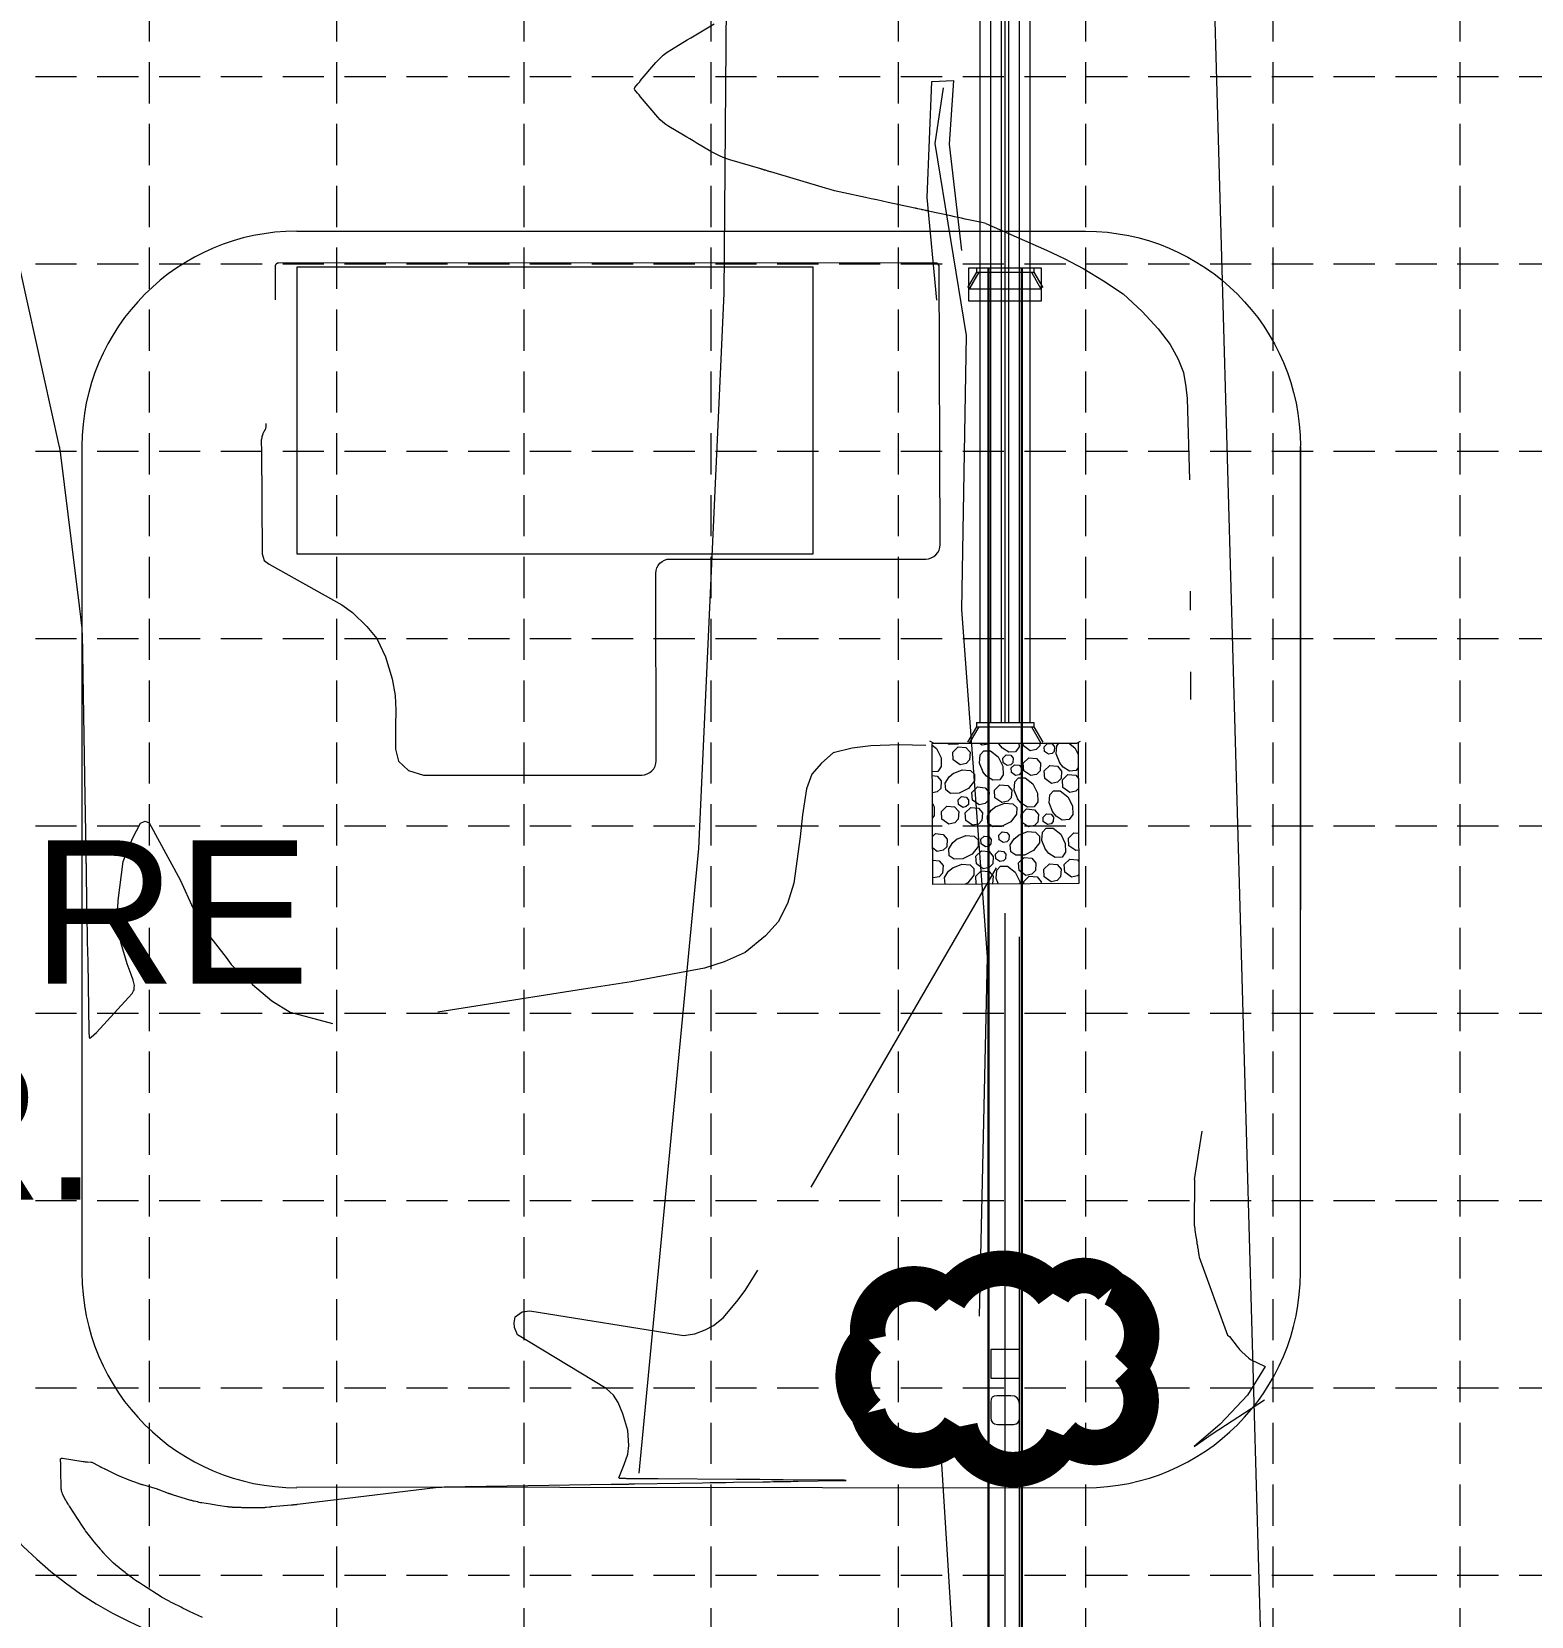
# Model space of a CAD drawing. Header units: feet. Extents: x 2483421 to 2485095, y 6854873 to 6855921.
# Drawn here: x 2484189.3 to 2484398.5, y 6855469.7 to 6855690.7 of the extents above; entities that cross this region are included whole.
import ezdxf

# ---------------------------------------------------------------- set-up
doc = ezdxf.new("R2010")
doc.units = ezdxf.units.FT
doc.header["$MEASUREMENT"] = 0
doc.linetypes.add('DGN Style 4', pattern=[215.403912, 107.634684, -53.817342, 0.134543, -53.817342])
doc.linetypes.add('HIDDEN', pattern=[0.375, 0.25, -0.125])
for name, color, linetype, lineweight in [('C-ROAD-NW', 2, 'Continuous', 0), ('C7', 7, 'Continuous', 0), ('Level 11', 7, 'Continuous', 0), ('Level 3', 7, 'Continuous', 0), ('Level 45', 7, 'Continuous', 0), ('Level 47', 7, 'Continuous', 0), ('Level 6', 7, 'Continuous', 0), ('Level 7', 7, 'Continuous', 0), ('P-Cont-1', 21, 'Continuous', 13), ('P-SD', 3, 'Continuous', 30), ('SHEET TEXT', 7, 'Continuous', 30)]:
    doc.layers.add(name, color=color, linetype=linetype, lineweight=lineweight)
doc.layers.add('GRID', color=254, linetype='HIDDEN')
doc.layers.add('LEGEND', color=7, linetype='Continuous')
doc.styles.get("Standard").update_dxf_attribs({"font": 'ARIAL.TTF'})
doc.linetypes.add('Fence-Barbed', pattern='A,38,-12,[1,dgnlstyle-maplsty.shx,S=0.064,R=0,X=0,Y=0],-12,38', length=100)

msp = doc.modelspace()

# ---------------------------------------------------------------- linework, layer by layer
at = {"layer": 'C-ROAD-NW', "color": 7, "lineweight": 0, "ltscale": 0.328084}
for p, q in [((2484226.3, 6855662.84), (2484336.3, 6855662.84)), ((2484196.3, 6855632.84), (2484196.3, 6855517.6)), ((2484366.3, 6855517.6), (2484366.3, 6855632.84)), ((2484366.3, 6855632.72), (2484366.3, 6855568.21)), ((2484226.3, 6855487.72), (2484336.3, 6855487.6))]:
    msp.add_line(p, q, dxfattribs=at)
at = {"layer": 'C-ROAD-NW', "color": 7, "lineweight": 0, "ltscale": 0.328084, "flags": 128}
msp.add_lwpolyline([(2484323.11, 6855502.89), (2484327.11, 6855502.89), (2484327.11, 6855506.89), (2484323.11, 6855506.89)], close=True, dxfattribs=at)
msp.add_lwpolyline([(2484323.11, 6855502.89), (2484327.11, 6855502.89), (2484327.11, 6855506.89), (2484323.11, 6855506.89)], close=True, dxfattribs=at)
at = {"layer": 'C-ROAD-NW', "color": 7, "lineweight": 0, "ltscale": 0.328084}
for centre, radius, start, end in [((2484226.3, 6855632.84), 30, 90, 180), ((2484226.3, 6855517.6), 54, 180, 270), ((2484226.3, 6855517.6), 30, 180, 270), ((2484336.3, 6855517.6), 30, 270, 0)]:
    msp.add_arc(centre, radius, start, end, dxfattribs=at)
at = {"layer": 'C-ROAD-NW', "color": 7, "lineweight": 0, "ltscale": 0.328084, "extrusion": (0, 0, -1)}
msp.add_arc((-2484336.3, 6855632.84), 30, 90, 180, dxfattribs=at)
at = {"layer": 'C7', "color": 7, "lineweight": 0, "ltscale": 0.328084, "flags": 128}
msp.add_lwpolyline([(2484226.3, 6855617.84), (2484298.3, 6855617.84), (2484298.3, 6855657.84), (2484226.3, 6855657.84)], close=True, dxfattribs=at)
at = {"layer": 'GRID', "color": 252, "linetype": 'HIDDEN', "lineweight": 0, "ltscale": 23}
for p, q in [((2484205.69, 6855893.42), (2484205.69, 6854978.93)), ((2484231.81, 6855893.42), (2484231.81, 6854978.93)), ((2484257.94, 6855893.42), (2484257.94, 6854978.93)), ((2484284.06, 6855893.42), (2484284.06, 6854978.93)), ((2484310.19, 6855893.42), (2484310.19, 6854978.93)), ((2484336.31, 6855893.42), (2484336.31, 6854978.93)), ((2484362.44, 6855893.42), (2484362.44, 6854978.93)), ((2484388.56, 6855893.42), (2484388.56, 6854978.93)), ((2483448.06, 6855684.42), (2485067.81, 6855684.42)), ((2483448.06, 6855658.29), (2485067.81, 6855658.29)), ((2483448.06, 6855632.17), (2485067.81, 6855632.17)), ((2483448.06, 6855606.04), (2485067.81, 6855606.04)), ((2483448.06, 6855579.92), (2485067.81, 6855579.92)), ((2483448.06, 6855553.79), (2485067.81, 6855553.79)), ((2483448.06, 6855527.67), (2485067.81, 6855527.67)), ((2483448.06, 6855501.54), (2485067.81, 6855501.54)), ((2483448.06, 6855475.42), (2485067.81, 6855475.42))]:
    msp.add_line(p, q, dxfattribs=at)
at = {"layer": 'LEGEND', "color": 170, "ltscale": 100, "const_width": 4.95}
msp.add_lwpolyline([(2484317.26, 6855513.88, 0.520567), (2484317.26, 6855513.88, 0.765195), (2484306.05, 6855508.24, 0.417879), (2484305.98, 6855498.09, 0.6649), (2484318.79, 6855496.14, 0.744833), (2484333.23, 6855494.92, 0.975642), (2484342.23, 6855504.22, 0.520567), (2484339.99, 6855515.42, 0.520567), (2484331.77, 6855514.67, 0.540264), (2484317.26, 6855513.88)], format="xyb", close=True, dxfattribs=at)
at = {"layer": 'Level 11', "color": 7, "linetype": 'Fence-Barbed', "lineweight": 0}
msp.add_line((2484349.85, 6855850.59), (2484361.29, 6855447.33), dxfattribs=at)
at = {"layer": 'Level 3', "color": 7, "linetype": 'Continuous', "lineweight": 0, "ltscale": 0.328084, "flags": 128}
msp.add_lwpolyline([(2484319.53, 6855438.73), (2484316.12, 6855493.16)], dxfattribs=at)
at = {"layer": 'Level 45', "color": 5, "linetype": 'Continuous', "lineweight": 0}
for p, q in [((2484321.1, 6855657.13), (2484319.85, 6855654.97)), ((2484321.43, 6855657.13), (2484320.1, 6855654.82)), ((2484321.44, 6855657.12), (2484320.11, 6855654.82)), ((2484321.1, 6855657.73), (2484321.1, 6855657.13)), ((2484321.1, 6855657.73), (2484329.1, 6855657.73)), ((2484321.1, 6855657.13), (2484329.1, 6855657.13)), ((2484321.44, 6855657.12), (2484328.76, 6855657.12)), ((2484328.76, 6855657.12), (2484330.09, 6855654.82)), ((2484328.77, 6855657.13), (2484330.1, 6855654.82)), ((2484329.1, 6855657.73), (2484329.1, 6855657.13)), ((2484329.1, 6855657.13), (2484330.35, 6855654.97)), ((2484320.11, 6855654.82), (2484330.09, 6855654.82))]:
    msp.add_line(p, q, dxfattribs=at)
at = {"layer": 'Level 45', "color": 5, "linetype": 'Continuous', "lineweight": 0, "flags": 128}
msp.add_lwpolyline([(2484320.05, 6855657.73), (2484330.15, 6855657.73), (2484330.15, 6855653.06), (2484320.05, 6855653.06)], close=True, dxfattribs=at)
at = {"layer": 'Level 6', "color": 35, "linetype": 'Continuous', "lineweight": 0, "ltscale": 0.328084, "flags": 128}
msp.add_lwpolyline([(2484321.53, 6855511.53), (2484322.64, 6855561.65), (2484319.08, 6855610.06), (2484319.73, 6855648.29), (2484315.34, 6855675.07), (2484316.51, 6855682.85)], dxfattribs=at)
at = {"layer": 'Level 7', "color": 7, "linetype": 'Continuous', "lineweight": 0, "ltscale": 0.328084, "flags": 128}
for points in [[(2484274.02, 6855489.64), (2484282.36, 6855576.75), (2484285.88, 6855654.13), (2484286.51, 6855729.08), (2484287.56, 6855775.03), (2484291.86, 6855796.04), (2484289.44, 6855847.15)], [(2484315.57, 6855653.21), (2484314.21, 6855667.54), (2484314.88, 6855683.73), (2484317.88, 6855683.84), (2484317.31, 6855674.97), (2484319.02, 6855660.13)]]:
    msp.add_lwpolyline(points, dxfattribs=at)
at = {"layer": 'P-Cont-1', "color": 33}
for p, q in [((2484350.91, 6855612.62), (2484350.92, 6855609.98)), ((2484350.96, 6855601.38), (2484350.96, 6855597.54)), ((2484301.11, 6855590.09), (2484299.46, 6855588.67)), ((2484303.74, 6855590.75), (2484301.11, 6855590.09)), ((2484306.37, 6855591.08), (2484303.74, 6855590.75)), ((2484310.31, 6855591.19), (2484306.37, 6855591.08)), ((2484314.06, 6855591.12), (2484310.31, 6855591.19)), ((2484299.46, 6855588.67), (2484298.15, 6855587.13)), ((2484297.38, 6855585.05), (2484296.84, 6855581.44)), ((2484298.15, 6855587.13), (2484297.38, 6855585.05)), ((2484296.84, 6855581.44), (2484296.51, 6855578.37)), ((2484296.51, 6855578.37), (2484295.63, 6855571.91)), ((2484295.63, 6855571.91), (2484294.75, 6855569.06)), ((2484294.75, 6855569.06), (2484293.44, 6855566.54)), ((2484293.44, 6855566.54), (2484291.69, 6855564.56)), ((2484291.69, 6855564.56), (2484288.84, 6855562.26)), ((2484285.88, 6855560.95), (2484283.14, 6855560.07)), ((2484288.84, 6855562.26), (2484285.88, 6855560.95)), ((2484283.14, 6855560.07), (2484272.95, 6855558.16)), ((2484266.27, 6855557.11), (2484245.95, 6855553.92)), ((2484272.95, 6855558.16), (2484266.27, 6855557.11))]:
    msp.add_line(p, q, dxfattribs=at)
at = {"layer": 'P-Cont-1', "color": 33, "flags": 128}
for points in [[(2484322.41, 6855663.89), (2484321.87, 6855664.03), (2484319.53, 6855664.53), (2484319.03, 6855664.64), (2484318.53, 6855664.75), (2484318.03, 6855664.86), (2484317.53, 6855664.97), (2484314.36, 6855665.65), (2484314.27, 6855665.67), (2484314.17, 6855665.69), (2484314.07, 6855665.71), (2484313.97, 6855665.73), (2484313.65, 6855665.8), (2484313.58, 6855665.82), (2484313.51, 6855665.83), (2484313.44, 6855665.85), (2484313.37, 6855665.86), (2484312.9, 6855665.96), (2484312.8, 6855665.99), (2484312.7, 6855666.01), (2484312.59, 6855666.03), (2484312.49, 6855666.05), (2484308.79, 6855666.85), (2484307.99, 6855667.02), (2484307.2, 6855667.2), (2484306.41, 6855667.37), (2484305.61, 6855667.54), (2484302.6, 6855668.19), (2484301.95, 6855668.33), (2484301.31, 6855668.49), (2484300.67, 6855668.66), (2484300.04, 6855668.84), (2484292.4, 6855671.11), (2484292.3, 6855671.14), (2484292.2, 6855671.17), (2484292.1, 6855671.2), (2484292, 6855671.23), (2484291.66, 6855671.33), (2484291.59, 6855671.35), (2484291.53, 6855671.37), (2484291.46, 6855671.39), (2484291.4, 6855671.41), (2484291.19, 6855671.47), (2484291.14, 6855671.48), (2484291.1, 6855671.5), (2484291.05, 6855671.51), (2484291.01, 6855671.52), (2484286.7, 6855672.8), (2484286.01, 6855673.03), (2484285.34, 6855673.3), (2484284.69, 6855673.61), (2484284.05, 6855673.96), (2484282, 6855675.18), (2484281.57, 6855675.44), (2484281.13, 6855675.7), (2484280.69, 6855675.96), (2484280.25, 6855676.22), (2484278.19, 6855677.44), (2484277.76, 6855677.72), (2484277.36, 6855678.03), (2484276.99, 6855678.38), (2484276.64, 6855678.75), (2484274.25, 6855681.59), (2484274.14, 6855681.72), (2484274.03, 6855681.85), (2484273.92, 6855681.98), (2484273.81, 6855682.11), (2484273.46, 6855682.54), (2484273.4, 6855682.63), (2484273.38, 6855682.72), (2484273.4, 6855682.81), (2484273.46, 6855682.9), (2484273.86, 6855683.38), (2484273.95, 6855683.48), (2484274.03, 6855683.58), (2484274.12, 6855683.68), (2484274.2, 6855683.79), (2484276.37, 6855686.36), (2484276.86, 6855686.89), (2484277.38, 6855687.38), (2484277.94, 6855687.81), (2484278.54, 6855688.2), (2484280.75, 6855689.52), (2484281.23, 6855689.8), (2484281.7, 6855690.08), (2484282.17, 6855690.36), (2484282.65, 6855690.64), (2484284.51, 6855691.74)], [(2484322.41, 6855663.89), (2484330.88, 6855660.19), (2484333.34, 6855659.04), (2484336.08, 6855657.59), (2484338.82, 6855655.91), (2484341.57, 6855654.1), (2484344.22, 6855651.66), (2484346.44, 6855649.22), (2484348.14, 6855647.06), (2484349.26, 6855644.99), (2484349.97, 6855643.12), (2484350.3, 6855641.15), (2484350.52, 6855639.51), (2484350.83, 6855628.18)], [(2484186.65, 6855661.96), (2484193.08, 6855632.97), (2484193.13, 6855632.83), (2484193.16, 6855632.69), (2484193.19, 6855632.54), (2484193.27, 6855632.05), (2484193.28, 6855631.94), (2484193.3, 6855631.84), (2484193.31, 6855631.73), (2484193.33, 6855631.63), (2484195.9, 6855610.57), (2484195.94, 6855610.19), (2484195.99, 6855609.81), (2484196.04, 6855609.43), (2484196.08, 6855609.05), (2484196.24, 6855607.81), (2484196.27, 6855607.54), (2484196.29, 6855607.27), (2484196.3, 6855607.01), (2484196.31, 6855606.74), (2484196.65, 6855586.82), (2484196.65, 6855586.8), (2484196.65, 6855586.79), (2484196.66, 6855586.77), (2484196.66, 6855586.76), (2484196.66, 6855586.7), (2484196.66, 6855586.69), (2484196.66, 6855586.69), (2484196.66, 6855586.69), (2484196.66, 6855586.68), (2484196.66, 6855586.67), (2484196.66, 6855586.67), (2484196.66, 6855586.67), (2484196.66, 6855586.67), (2484196.66, 6855586.66), (2484196.83, 6855576.42), (2484196.84, 6855576.19), (2484196.84, 6855575.97), (2484196.85, 6855575.74), (2484196.85, 6855575.51), (2484196.86, 6855574.77), (2484196.87, 6855574.62), (2484196.87, 6855574.46), (2484196.87, 6855574.3), (2484196.87, 6855574.14), (2484196.88, 6855573.53), (2484196.89, 6855573.4), (2484196.89, 6855573.26), (2484196.89, 6855573.13), (2484196.89, 6855573), (2484197, 6855566.54), (2484197.03, 6855565.15), (2484197.05, 6855563.77), (2484197.08, 6855562.38), (2484197.1, 6855561), (2484197.27, 6855551.17), (2484197.32, 6855550.49), (2484197.42, 6855550.26), (2484197.59, 6855550.46), (2484198.33, 6855551.09), (2484202.81, 6855555.96), (2484203.3, 6855556.51), (2484203.51, 6855556.91), (2484203.57, 6855557.06), (2484203.61, 6855557.36), (2484203.62, 6855557.63), (2484203.58, 6855557.85), (2484203.45, 6855558.38), (2484203.19, 6855559.2), (2484202.62, 6855560.66), (2484201.77, 6855563.49), (2484201.55, 6855564.51), (2484201.36, 6855565.41), (2484201.27, 6855566.32), (2484201.24, 6855567.39), (2484201.35, 6855569.52), (2484202.06, 6855574.95), (2484203.34, 6855578.14), (2484204.45, 6855580.28), (2484204.89, 6855580.45), (2484205.14, 6855580.56), (2484205.7, 6855580.31), (2484210.02, 6855572.39), (2484211.82, 6855568.36), (2484213.77, 6855564.95), (2484216.41, 6855561.54), (2484217.11, 6855560.58), (2484218.06, 6855559.6), (2484220.11, 6855557.77), (2484222.81, 6855555.52), (2484225.34, 6855553.93), (2484231.26, 6855552.34)], [(2484316.03, 6855619.13), (2484315.89, 6855658.02), (2484315.76, 6855658.23), (2484315.55, 6855658.36), (2484315.26, 6855658.41), (2484223.74, 6855658.39), (2484223.59, 6855658.36), (2484223.42, 6855658.25), (2484223.31, 6855658.14), (2484223.26, 6855658.02), (2484223.26, 6855653.28)], [(2484221.94, 6855636.03), (2484221.94, 6855635.55), (2484221.94, 6855635.46), (2484221.92, 6855635.36), (2484221.89, 6855635.27), (2484221.85, 6855635.19), (2484221.66, 6855634.86), (2484221.65, 6855634.83), (2484221.63, 6855634.79), (2484221.61, 6855634.76), (2484221.6, 6855634.72), (2484221.56, 6855634.61), (2484221.55, 6855634.58), (2484221.54, 6855634.56), (2484221.53, 6855634.53), (2484221.52, 6855634.51), (2484221.45, 6855634.31), (2484221.43, 6855634.26), (2484221.42, 6855634.22), (2484221.41, 6855634.18), (2484221.4, 6855634.13), (2484221.34, 6855633.8), (2484221.32, 6855633.72), (2484221.31, 6855633.65), (2484221.31, 6855633.58), (2484221.31, 6855633.5), (2484221.3, 6855633.22), (2484221.3, 6855633.16), (2484221.3, 6855633.1), (2484221.31, 6855633.04), (2484221.31, 6855632.98), (2484221.35, 6855632.7), (2484221.36, 6855632.64), (2484221.36, 6855632.58), (2484221.37, 6855632.51), (2484221.37, 6855632.45), (2484221.44, 6855617.85), (2484221.71, 6855616.92), (2484222.41, 6855616.42), (2484232.54, 6855610.74), (2484234.05, 6855609.66), (2484236.05, 6855607.73), (2484237.42, 6855606.03), (2484238.63, 6855603.5), (2484239.56, 6855600.4), (2484240.02, 6855598.1), (2484240.08, 6855596.02), (2484240.05, 6855593.85), (2484240.05, 6855590.62), (2484240.46, 6855588.95), (2484241.87, 6855587.64), (2484243.94, 6855586.99), (2484274.41, 6855586.99)], [(2484278.36, 6855617.12), (2484314.03, 6855617.12)], [(2484276.41, 6855588.99), (2484276.36, 6855615.12)], [(2484298.02, 6855529.54), (2484323.92, 6855574.07)], [(2484352.56, 6855537.35), (2484351.49, 6855530.58), (2484351.51, 6855530.58), (2484351.52, 6855530.57), (2484351.48, 6855524.2), (2484351.51, 6855523.98), (2484351.55, 6855523.76), (2484351.58, 6855523.54), (2484351.73, 6855522.58), (2484351.74, 6855522.52), (2484351.75, 6855522.45), (2484351.76, 6855522.39), (2484351.8, 6855522.17), (2484351.8, 6855522.12), (2484351.81, 6855522.08), (2484351.82, 6855522.03), (2484351.83, 6855521.98), (2484351.86, 6855521.74), (2484351.86, 6855521.74), (2484351.87, 6855521.73), (2484351.87, 6855521.72), (2484351.87, 6855521.72), (2484351.87, 6855521.7), (2484351.87, 6855521.69), (2484351.87, 6855521.69), (2484351.87, 6855521.68), (2484351.87, 6855521.68), (2484351.9, 6855521.51), (2484351.9, 6855521.48), (2484351.91, 6855521.44), (2484351.92, 6855521.41), (2484351.92, 6855521.37), (2484351.94, 6855521.25), (2484351.94, 6855521.22), (2484351.95, 6855521.2), (2484351.95, 6855521.17), (2484351.96, 6855521.14), (2484351.98, 6855521.03), (2484351.98, 6855521), (2484351.98, 6855520.97), (2484351.99, 6855520.95), (2484351.99, 6855520.92), (2484352.01, 6855520.81), (2484352.01, 6855520.79), (2484352.02, 6855520.77), (2484352.02, 6855520.74), (2484352.02, 6855520.72), (2484352.04, 6855520.61), (2484352.04, 6855520.58), (2484352.05, 6855520.56), (2484352.05, 6855520.54), (2484352.06, 6855520.51), (2484352.08, 6855520.39), (2484352.08, 6855520.37), (2484352.08, 6855520.34), (2484352.09, 6855520.32), (2484352.09, 6855520.3), (2484352.1, 6855520.22), (2484352.1, 6855520.21), (2484352.11, 6855520.19), (2484352.11, 6855520.17), (2484352.11, 6855520.16), (2484352.13, 6855520.05), (2484352.13, 6855520.03), (2484352.13, 6855520.01), (2484352.14, 6855519.99), (2484352.14, 6855519.97), (2484352.17, 6855519.78), (2484352.17, 6855519.78), (2484352.17, 6855519.78), (2484352.17, 6855519.78), (2484352.17, 6855519.78), (2484352.17, 6855519.78), (2484352.17, 6855519.78), (2484352.17, 6855519.78), (2484352.17, 6855519.78), (2484352.17, 6855519.78), (2484352.17, 6855519.78), (2484352.17, 6855519.78), (2484352.17, 6855519.78), (2484352.17, 6855519.78), (2484352.17, 6855519.78), (2484352.17, 6855519.77), (2484352.17, 6855519.77), (2484352.17, 6855519.77), (2484352.17, 6855519.77), (2484352.17, 6855519.77), (2484352.17, 6855519.77), (2484352.17, 6855519.77), (2484352.17, 6855519.77), (2484352.17, 6855519.77), (2484356.13, 6855508.9), (2484356.39, 6855508.69), (2484357.49, 6855507.28), (2484357.64, 6855507.08), (2484357.8, 6855506.9), (2484357.96, 6855506.72), (2484358.14, 6855506.55), (2484359.11, 6855505.68), (2484359.32, 6855505.5), (2484361.39, 6855504.53), (2484358.9, 6855500.5), (2484355.12, 6855496.45), (2484351.48, 6855493.35), (2484353.97, 6855495.1), (2484361.28, 6855499.84)], [(2484213.14, 6855469.51), (2484211.32, 6855470.36), (2484211.03, 6855470.5), (2484210.73, 6855470.64), (2484210.43, 6855470.78), (2484210.14, 6855470.93), (2484209, 6855471.48), (2484208.88, 6855471.53), (2484208.76, 6855471.59), (2484208.65, 6855471.65), (2484208.54, 6855471.72), (2484208.17, 6855471.92), (2484208.09, 6855471.97), (2484208.01, 6855472.01), (2484207.93, 6855472.06), (2484207.85, 6855472.1), (2484207.57, 6855472.26), (2484207.51, 6855472.29), (2484207.46, 6855472.32), (2484207.4, 6855472.36), (2484207.34, 6855472.4), (2484204.88, 6855473.98), (2484204.75, 6855474.07), (2484204.61, 6855474.16), (2484204.48, 6855474.24), (2484204.34, 6855474.33), (2484203.79, 6855474.68), (2484203.75, 6855474.71), (2484203.7, 6855474.74), (2484203.66, 6855474.77), (2484203.61, 6855474.8), (2484203.47, 6855474.9), (2484203.44, 6855474.92), (2484203.41, 6855474.95), (2484203.38, 6855474.97), (2484203.35, 6855474.99), (2484202.49, 6855475.63), (2484202.31, 6855475.77), (2484202.13, 6855475.91), (2484201.95, 6855476.06), (2484201.77, 6855476.2), (2484200.71, 6855477.09), (2484200.56, 6855477.22), (2484200.42, 6855477.35), (2484200.28, 6855477.49), (2484200.14, 6855477.63), (2484199.67, 6855478.12), (2484199.59, 6855478.2), (2484199.51, 6855478.29), (2484199.43, 6855478.38), (2484199.35, 6855478.47), (2484199.1, 6855478.76), (2484199.04, 6855478.83), (2484198.99, 6855478.89), (2484198.93, 6855478.95), (2484198.88, 6855479.02), (2484198.02, 6855480.04), (2484197.85, 6855480.25), (2484197.68, 6855480.47), (2484197.52, 6855480.68), (2484197.35, 6855480.9), (2484196.82, 6855481.61), (2484196.71, 6855481.77), (2484196.6, 6855481.92), (2484196.49, 6855482.08), (2484196.39, 6855482.24), (2484194.55, 6855485.03), (2484194.51, 6855485.09), (2484194.46, 6855485.16), (2484194.42, 6855485.23), (2484194.37, 6855485.3), (2484194.22, 6855485.54), (2484194.2, 6855485.58), (2484194.17, 6855485.62), (2484194.14, 6855485.67), (2484194.12, 6855485.71), (2484194.04, 6855485.85), (2484194.02, 6855485.88), (2484194, 6855485.92), (2484193.99, 6855485.95), (2484193.97, 6855485.98), (2484193.59, 6855486.76), (2484193.52, 6855486.93), (2484193.47, 6855487.11), (2484193.44, 6855487.29), (2484193.42, 6855487.47), (2484193.37, 6855490.16), (2484193.36, 6855490.34), (2484193.36, 6855490.53), (2484193.35, 6855490.72), (2484193.35, 6855490.9), (2484193.32, 6855491.51), (2484193.33, 6855491.63), (2484193.38, 6855491.7), (2484193.46, 6855491.74), (2484193.57, 6855491.73), (2484196.46, 6855491.26), (2484196.61, 6855491.24), (2484196.76, 6855491.22), (2484196.91, 6855491.21), (2484197.07, 6855491.2), (2484197.57, 6855491.17), (2484197.67, 6855491.15), (2484197.78, 6855491.13), (2484197.87, 6855491.09), (2484197.97, 6855491.05), (2484198.87, 6855490.53), (2484198.94, 6855490.49), (2484199.01, 6855490.45), (2484199.08, 6855490.42), (2484199.15, 6855490.38), (2484199.39, 6855490.28), (2484199.44, 6855490.25), (2484199.49, 6855490.23), (2484199.54, 6855490.2), (2484199.59, 6855490.18), (2484201.27, 6855489.37), (2484201.42, 6855489.3), (2484201.58, 6855489.22), (2484201.74, 6855489.16), (2484201.89, 6855489.09), (2484202.41, 6855488.88), (2484202.52, 6855488.83), (2484202.63, 6855488.79), (2484202.74, 6855488.75), (2484202.85, 6855488.7), (2484203.5, 6855488.46), (2484203.63, 6855488.41), (2484203.75, 6855488.37), (2484203.87, 6855488.33), (2484204, 6855488.28), (2484204.4, 6855488.15), (2484204.49, 6855488.12), (2484204.58, 6855488.09), (2484204.67, 6855488.07), (2484204.75, 6855488.04), (2484206.79, 6855487.44), (2484206.8, 6855487.43), (2484206.81, 6855487.43), (2484206.82, 6855487.43), (2484206.83, 6855487.43), (2484206.86, 6855487.42), (2484206.86, 6855487.42), (2484206.87, 6855487.42), (2484206.88, 6855487.41), (2484206.88, 6855487.41), (2484208.31, 6855486.86), (2484208.37, 6855486.84), (2484208.43, 6855486.82), (2484208.49, 6855486.8), (2484208.55, 6855486.78), (2484208.74, 6855486.72), (2484208.78, 6855486.71), (2484208.82, 6855486.7), (2484208.86, 6855486.69), (2484208.9, 6855486.68), (2484211.46, 6855485.89), (2484211.58, 6855485.86), (2484211.7, 6855485.82), (2484211.83, 6855485.79), (2484211.95, 6855485.76), (2484212.4, 6855485.66), (2484212.46, 6855485.64), (2484212.52, 6855485.63), (2484212.59, 6855485.61), (2484212.65, 6855485.6), (2484212.85, 6855485.55), (2484212.9, 6855485.55), (2484212.94, 6855485.54), (2484212.98, 6855485.53), (2484213.03, 6855485.52), (2484214.23, 6855485.35), (2484214.49, 6855485.31), (2484214.74, 6855485.27), (2484215, 6855485.23), (2484215.26, 6855485.19), (2484216.5, 6855484.99), (2484216.57, 6855484.98), (2484216.65, 6855484.97), (2484216.73, 6855484.96), (2484216.81, 6855484.95), (2484217.08, 6855484.93), (2484217.13, 6855484.92), (2484217.17, 6855484.92), (2484217.22, 6855484.92), (2484217.26, 6855484.91), (2484217.41, 6855484.9), (2484217.44, 6855484.9), (2484217.47, 6855484.89), (2484217.51, 6855484.89), (2484217.54, 6855484.89), (2484218.3, 6855484.87), (2484218.46, 6855484.87), (2484218.63, 6855484.86), (2484218.79, 6855484.86), (2484218.96, 6855484.86), (2484221.53, 6855484.85), (2484221.54, 6855484.85), (2484221.54, 6855484.85), (2484221.55, 6855484.85), (2484221.55, 6855484.85), (2484221.57, 6855484.85), (2484221.57, 6855484.85), (2484221.57, 6855484.85), (2484221.58, 6855484.85), (2484221.58, 6855484.85), (2484221.83, 6855484.86), (2484221.89, 6855484.87), (2484221.94, 6855484.87), (2484222, 6855484.88), (2484222.05, 6855484.88), (2484222.48, 6855484.94), (2484222.57, 6855484.95), (2484222.66, 6855484.96), (2484222.75, 6855484.97), (2484222.84, 6855484.97), (2484225.49, 6855485.2), (2484225.58, 6855485.21), (2484225.67, 6855485.22), (2484225.76, 6855485.23), (2484225.85, 6855485.24), (2484226.14, 6855485.27), (2484226.2, 6855485.27), (2484226.27, 6855485.28), (2484226.33, 6855485.29), (2484226.39, 6855485.3), (2484245.62, 6855487.62), (2484245.92, 6855487.66), (2484246.23, 6855487.68), (2484246.53, 6855487.7), (2484246.84, 6855487.71), (2484247.9, 6855487.72), (2484248.09, 6855487.73), (2484248.28, 6855487.73), (2484248.46, 6855487.73), (2484248.65, 6855487.74), (2484249.27, 6855487.75), (2484249.4, 6855487.75), (2484249.53, 6855487.75), (2484249.66, 6855487.75), (2484249.8, 6855487.76), (2484270.14, 6855488.08), (2484270.21, 6855488.09), (2484270.28, 6855488.09), (2484270.35, 6855488.09), (2484270.42, 6855488.09), (2484270.65, 6855488.09), (2484270.7, 6855488.09), (2484270.74, 6855488.09), (2484270.79, 6855488.1), (2484270.84, 6855488.1), (2484271.63, 6855488.11), (2484271.63, 6855488.11), (2484271.64, 6855488.11), (2484271.64, 6855488.11), (2484271.64, 6855488.11), (2484271.65, 6855488.11), (2484271.66, 6855488.11), (2484271.66, 6855488.11), (2484271.66, 6855488.11), (2484271.66, 6855488.11), (2484271.74, 6855488.11), (2484271.76, 6855488.11), (2484271.77, 6855488.11), (2484271.79, 6855488.11), (2484271.81, 6855488.11), (2484272.14, 6855488.12), (2484272.15, 6855488.12), (2484272.16, 6855488.12), (2484272.16, 6855488.12), (2484272.17, 6855488.12), (2484272.2, 6855488.12), (2484272.2, 6855488.12), (2484272.21, 6855488.12), (2484272.21, 6855488.12), (2484272.22, 6855488.12), (2484272.45, 6855488.12), (2484272.5, 6855488.12), (2484272.55, 6855488.12), (2484272.6, 6855488.12), (2484272.65, 6855488.13), (2484272.91, 6855488.13), (2484272.93, 6855488.13), (2484272.95, 6855488.13), (2484272.97, 6855488.13), (2484272.99, 6855488.13), (2484273.06, 6855488.13), (2484273.08, 6855488.13), (2484273.09, 6855488.13), (2484273.11, 6855488.13), (2484273.12, 6855488.13), (2484273.17, 6855488.13), (2484273.18, 6855488.13), (2484273.18, 6855488.13), (2484273.19, 6855488.13), (2484273.2, 6855488.13), (2484273.23, 6855488.13), (2484273.24, 6855488.13), (2484273.25, 6855488.13), (2484273.25, 6855488.14), (2484273.26, 6855488.14), (2484273.34, 6855488.14), (2484273.35, 6855488.14), (2484273.37, 6855488.14), (2484273.39, 6855488.14), (2484273.41, 6855488.14), (2484282.86, 6855488.29), (2484283.94, 6855488.31), (2484285.03, 6855488.33), (2484286.12, 6855488.34), (2484287.21, 6855488.36), (2484291.31, 6855488.43), (2484291.8, 6855488.44), (2484292.29, 6855488.44), (2484292.78, 6855488.45), (2484293.27, 6855488.46), (2484294.86, 6855488.49), (2484295.21, 6855488.49), (2484295.55, 6855488.5), (2484295.89, 6855488.5), (2484296.23, 6855488.51), (2484301.76, 6855488.6), (2484302.64, 6855488.61), (2484302.94, 6855488.63), (2484302.64, 6855488.64), (2484301.76, 6855488.65), (2484294.15, 6855488.71), (2484292.52, 6855488.72), (2484290.9, 6855488.73), (2484289.27, 6855488.74), (2484287.64, 6855488.75), (2484276.69, 6855488.83), (2484276.66, 6855488.83), (2484276.63, 6855488.83), (2484276.6, 6855488.83), (2484276.57, 6855488.83), (2484276.46, 6855488.84), (2484276.44, 6855488.84), (2484276.43, 6855488.84), (2484276.41, 6855488.84), (2484276.4, 6855488.84), (2484276.35, 6855488.84), (2484276.34, 6855488.84), (2484276.33, 6855488.84), (2484276.32, 6855488.84), (2484276.31, 6855488.84), (2484276.22, 6855488.84), (2484276.2, 6855488.84), (2484276.18, 6855488.84), (2484276.16, 6855488.84), (2484276.14, 6855488.84), (2484276.02, 6855488.84), (2484275.99, 6855488.84), (2484275.96, 6855488.84), (2484275.93, 6855488.84), (2484275.91, 6855488.84), (2484275.47, 6855488.84), (2484275.39, 6855488.84), (2484275.3, 6855488.84), (2484275.22, 6855488.84), (2484275.13, 6855488.84), (2484274.76, 6855488.85), (2484274.75, 6855488.85), (2484274.73, 6855488.85), (2484274.72, 6855488.85), (2484274.71, 6855488.85), (2484274.67, 6855488.85), (2484274.66, 6855488.85), (2484274.65, 6855488.85), (2484274.64, 6855488.85), (2484274.63, 6855488.85), (2484274.06, 6855488.85), (2484274.03, 6855488.85), (2484274, 6855488.85), (2484273.97, 6855488.85), (2484273.94, 6855488.85), (2484273.81, 6855488.85), (2484273.81, 6855488.85), (2484273.8, 6855488.85), (2484273.8, 6855488.85), (2484273.79, 6855488.85), (2484273.77, 6855488.85), (2484273.77, 6855488.85), (2484273.76, 6855488.85), (2484273.76, 6855488.85), (2484273.76, 6855488.85), (2484272.44, 6855488.86), (2484272.32, 6855488.86), (2484272.19, 6855488.87), (2484272.06, 6855488.87), (2484271.94, 6855488.87), (2484271.52, 6855488.87), (2484271.44, 6855488.88), (2484271.35, 6855488.9), (2484271.28, 6855488.93), (2484271.2, 6855488.98), (2484271.95, 6855490.85), (2484272.48, 6855492.29), (2484272.6, 6855493.51), (2484272.46, 6855495.6), (2484271.78, 6855497.93), (2484271.1, 6855499.47), (2484270.45, 6855500.49), (2484269.44, 6855501.43), (2484257.06, 6855508.93), (2484256.66, 6855509.93), (2484256.62, 6855510.58), (2484256.73, 6855511.42), (2484257.7, 6855512.15), (2484258.81, 6855512.28), (2484280.21, 6855508.83), (2484281.82, 6855509.08), (2484283.26, 6855509.63), (2484284.41, 6855510.24), (2484285.75, 6855511.29), (2484287.68, 6855513.58), (2484288.82, 6855515.12), (2484290.59, 6855517.96)], [(2484327.1, 6855497.28), (2484327.1, 6855499.24), (2484327.03, 6855499.77), (2484326.8, 6855500.14), (2484326.43, 6855500.37), (2484325.9, 6855500.44), (2484323.94, 6855500.44), (2484323.58, 6855500.39), (2484323.31, 6855500.23), (2484323.16, 6855499.97), (2484323.1, 6855499.6), (2484323.1, 6855497.39), (2484323.16, 6855496.97), (2484323.34, 6855496.68), (2484323.64, 6855496.5), (2484324.05, 6855496.44), (2484326.26, 6855496.44), (2484326.63, 6855496.49), (2484326.89, 6855496.65), (2484327.05, 6855496.91), (2484327.1, 6855497.28)]]:
    msp.add_lwpolyline(points, dxfattribs=at)
at = {"layer": 'P-Cont-1', "color": 33}
for centre, end in [((2484314.03, 6855619.12), 0.2034), ((2484274.41, 6855588.99), 0.1042)]:
    msp.add_arc(centre, 2, 270, end, dxfattribs=at)
at = {"layer": 'P-Cont-1', "color": 33, "extrusion": (0, 0, -1)}
msp.add_arc((-2484278.36, 6855615.12), 2, 359.8958, 90, dxfattribs=at)
at = {"layer": 'P-SD', "color": 5, "linetype": 'DGN Style 4', "lineweight": 0}
for p, q in [((2484323.1, 6855594.34), (2484323.1, 6855797.63)), ((2484327.1, 6855594.34), (2484327.1, 6855797.63)), ((2484325.1, 6855594.34), (2484325.1, 6855786.58)), ((2484325.1, 6855460.08), (2484325.1, 6855653.73)), ((2484327.1, 6855456.81), (2484327.1, 6855653.73))]:
    msp.add_line(p, q, dxfattribs=at)
at = {"layer": 'P-SD', "color": 5, "lineweight": 0}
for p, q in [((2484321.6, 6855594.34), (2484321.6, 6855786.58)), ((2484324.6, 6855594.34), (2484324.6, 6855786.58)), ((2484325.6, 6855594.34), (2484325.6, 6855786.58)), ((2484328.6, 6855594.34), (2484328.6, 6855786.58)), ((2484321.1, 6855594.34), (2484329.1, 6855594.34)), ((2484321.1, 6855594.34), (2484321.1, 6855593.74)), ((2484329.1, 6855594.34), (2484329.1, 6855593.74)), ((2484315.1, 6855591.43), (2484314.6, 6855591.72)), ((2484321.1, 6855593.74), (2484319.85, 6855591.58)), ((2484321.43, 6855593.74), (2484320.1, 6855591.43)), ((2484321.1, 6855593.74), (2484329.1, 6855593.74)), ((2484328.77, 6855593.74), (2484330.1, 6855591.43)), ((2484329.1, 6855593.74), (2484330.35, 6855591.58)), ((2484335.1, 6855591.43), (2484335.6, 6855591.72)), ((2484315.1, 6855591.43), (2484335.1, 6855591.43))]:
    msp.add_line(p, q, dxfattribs=at)
at = {"layer": 'P-SD', "color": 5}
for p, q in [((2484322.77, 6855456.81), (2484322.77, 6855657.73)), ((2484327.43, 6855457.41), (2484327.43, 6855657.73))]:
    msp.add_line(p, q, dxfattribs=at)
at = {"layer": 'SHEET TEXT', "color": 1, "linetype": 'Continuous', "lineweight": 0, "flags": 128}
msp.add_lwpolyline([(2484315.03, 6855571.73), (2484314.91, 6855591.37), (2484335.29, 6855591.49), (2484335.4, 6855571.85)], close=True, dxfattribs=at)
msp.add_lwpolyline([(2484315.03, 6855571.73), (2484314.91, 6855591.37), (2484335.29, 6855591.49), (2484335.4, 6855571.85)], close=True, dxfattribs=at)
for points in [[(2484314.91, 6855591.16), (2484315.51, 6855590.69), (2484316.16, 6855589.41), (2484316.19, 6855588.19), (2484315.71, 6855587.51), (2484314.93, 6855587.45)], [(2484314.91, 6855591.16), (2484315.51, 6855590.69), (2484316.16, 6855589.41), (2484316.19, 6855588.19), (2484315.71, 6855587.51), (2484314.93, 6855587.45)], [(2484318.71, 6855591.39), (2484318.51, 6855591.29), (2484317.3, 6855591.26), (2484317.12, 6855591.38)], [(2484318.71, 6855591.39), (2484318.51, 6855591.29), (2484317.3, 6855591.26), (2484317.12, 6855591.38)], [(2484318.82, 6855588.44), (2484317.86, 6855589.11), (2484317.79, 6855590.18), (2484318.56, 6855590.93), (2484319.64, 6855590.83), (2484320.2, 6855590.17), (2484320.13, 6855589.11), (2484319.65, 6855588.61), (2484318.82, 6855588.44)], [(2484318.82, 6855588.44), (2484317.86, 6855589.11), (2484317.79, 6855590.18), (2484318.56, 6855590.93), (2484319.64, 6855590.83), (2484320.2, 6855590.17), (2484320.13, 6855589.11), (2484319.65, 6855588.61), (2484318.82, 6855588.44)], [(2484322.03, 6855587.4), (2484321.52, 6855588.65), (2484321.62, 6855589.81), (2484322.13, 6855590.36), (2484323.07, 6855590.35), (2484324.14, 6855589.52), (2484324.79, 6855588.24), (2484324.82, 6855587.02), (2484324.34, 6855586.34), (2484323.37, 6855586.27), (2484322.51, 6855586.82), (2484322, 6855587.45)], [(2484322.03, 6855587.4), (2484321.52, 6855588.65), (2484321.62, 6855589.81), (2484322.13, 6855590.36), (2484323.07, 6855590.35), (2484324.14, 6855589.52), (2484324.79, 6855588.24), (2484324.82, 6855587.02), (2484324.34, 6855586.34), (2484323.37, 6855586.27), (2484322.51, 6855586.82), (2484322, 6855587.45)], [(2484321.92, 6855591.15), (2484321.54, 6855591.41)], [(2484321.92, 6855591.15), (2484321.54, 6855591.41)], [(2484322.85, 6855591.42), (2484322.75, 6855591.31), (2484321.92, 6855591.15)], [(2484322.85, 6855591.42), (2484322.75, 6855591.31), (2484321.92, 6855591.15)], [(2484324.25, 6855591.31), (2484324.21, 6855591.43)], [(2484324.25, 6855591.31), (2484324.21, 6855591.43)], [(2484327.03, 6855591.44), (2484327.04, 6855590.94), (2484326.56, 6855590.25), (2484325.6, 6855590.18), (2484324.73, 6855590.73), (2484324.22, 6855591.36)], [(2484327.03, 6855591.44), (2484327.04, 6855590.94), (2484326.56, 6855590.25), (2484325.6, 6855590.18), (2484324.73, 6855590.73), (2484324.22, 6855591.36)], [(2484325.39, 6855588.32), (2484324.82, 6855588.72), (2484324.78, 6855589.37), (2484325.24, 6855589.82), (2484325.89, 6855589.76), (2484326.22, 6855589.36), (2484326.18, 6855588.72), (2484325.89, 6855588.42), (2484325.39, 6855588.32)], [(2484325.39, 6855588.32), (2484324.82, 6855588.72), (2484324.78, 6855589.37), (2484325.24, 6855589.82), (2484325.89, 6855589.76), (2484326.22, 6855589.36), (2484326.18, 6855588.72), (2484325.89, 6855588.42), (2484325.39, 6855588.32)], [(2484328.61, 6855590.38), (2484327.65, 6855591.05), (2484327.62, 6855591.45)], [(2484328.61, 6855590.38), (2484327.65, 6855591.05), (2484327.62, 6855591.45)], [(2484328.67, 6855586.91), (2484327.71, 6855587.58), (2484327.64, 6855588.65), (2484328.41, 6855589.4), (2484329.49, 6855589.3), (2484330.05, 6855588.64), (2484329.98, 6855587.58), (2484329.5, 6855587.08), (2484328.67, 6855586.91)], [(2484328.67, 6855586.91), (2484327.71, 6855587.58), (2484327.64, 6855588.65), (2484328.41, 6855589.4), (2484329.49, 6855589.3), (2484330.05, 6855588.64), (2484329.98, 6855587.58), (2484329.5, 6855587.08), (2484328.67, 6855586.91)], [(2484329.95, 6855591.46), (2484329.92, 6855591.05), (2484329.44, 6855590.55), (2484328.61, 6855590.38)], [(2484329.95, 6855591.46), (2484329.92, 6855591.05), (2484329.44, 6855590.55), (2484328.61, 6855590.38)], [(2484331.17, 6855589.9), (2484330.6, 6855590.3), (2484330.56, 6855590.95), (2484331.02, 6855591.4), (2484331.67, 6855591.33), (2484332, 6855590.94), (2484331.96, 6855590.3), (2484331.67, 6855590), (2484331.17, 6855589.9)], [(2484331.17, 6855589.9), (2484330.6, 6855590.3), (2484330.56, 6855590.95), (2484331.02, 6855591.4), (2484331.67, 6855591.33), (2484332, 6855590.94), (2484331.96, 6855590.3), (2484331.67, 6855590), (2484331.17, 6855589.9)], [(2484332.71, 6855588.68), (2484332.21, 6855589.94), (2484332.3, 6855591.09), (2484332.66, 6855591.48)], [(2484332.71, 6855588.68), (2484332.21, 6855589.94), (2484332.3, 6855591.09), (2484332.66, 6855591.48)], [(2484333.95, 6855591.48), (2484334.83, 6855590.8), (2484335.3, 6855589.87)], [(2484333.95, 6855591.48), (2484334.83, 6855590.8), (2484335.3, 6855589.87)], [(2484317.87, 6855587.23), (2484319.13, 6855587.73), (2484320.28, 6855587.64), (2484320.84, 6855587.12), (2484320.82, 6855586.18), (2484320, 6855585.11), (2484318.71, 6855584.46), (2484317.5, 6855584.43), (2484316.81, 6855584.91), (2484316.74, 6855585.88), (2484317.29, 6855586.75), (2484317.92, 6855587.26)], [(2484317.87, 6855587.23), (2484319.13, 6855587.73), (2484320.28, 6855587.64), (2484320.84, 6855587.12), (2484320.82, 6855586.18), (2484320, 6855585.11), (2484318.71, 6855584.46), (2484317.5, 6855584.43), (2484316.81, 6855584.91), (2484316.74, 6855585.88), (2484317.29, 6855586.75), (2484317.92, 6855587.26)], [(2484326.57, 6855586.94), (2484325.99, 6855587.34), (2484325.95, 6855587.99), (2484326.41, 6855588.44), (2484327.06, 6855588.38), (2484327.4, 6855587.98), (2484327.35, 6855587.34), (2484327.06, 6855587.04), (2484326.57, 6855586.94)], [(2484326.57, 6855586.94), (2484325.99, 6855587.34), (2484325.95, 6855587.99), (2484326.41, 6855588.44), (2484327.06, 6855588.38), (2484327.4, 6855587.98), (2484327.35, 6855587.34), (2484327.06, 6855587.04), (2484326.57, 6855586.94)], [(2484331.59, 6855585.82), (2484330.63, 6855586.49), (2484330.56, 6855587.56), (2484331.33, 6855588.32), (2484332.42, 6855588.21), (2484332.97, 6855587.55), (2484332.9, 6855586.49), (2484332.42, 6855585.99), (2484331.59, 6855585.83)], [(2484331.59, 6855585.82), (2484330.63, 6855586.49), (2484330.56, 6855587.56), (2484331.33, 6855588.32), (2484332.42, 6855588.21), (2484332.97, 6855587.55), (2484332.9, 6855586.49), (2484332.42, 6855585.99), (2484331.59, 6855585.83)], [(2484335.31, 6855588.03), (2484335.03, 6855587.62), (2484334.06, 6855587.55), (2484333.19, 6855588.1), (2484332.68, 6855588.73)], [(2484335.31, 6855588.03), (2484335.03, 6855587.62), (2484334.06, 6855587.55), (2484333.19, 6855588.1), (2484332.68, 6855588.73)], [(2484314.94, 6855586.92), (2484315.64, 6855586.85), (2484316.2, 6855586.19), (2484316.12, 6855585.13), (2484315.64, 6855584.63), (2484314.95, 6855584.49)], [(2484314.94, 6855586.92), (2484315.64, 6855586.85), (2484316.2, 6855586.19), (2484316.12, 6855585.13), (2484315.64, 6855584.63), (2484314.95, 6855584.49)], [(2484321.49, 6855582.84), (2484320.53, 6855583.51), (2484320.47, 6855584.58), (2484321.23, 6855585.33), (2484322.32, 6855585.23), (2484322.87, 6855584.57), (2484322.8, 6855583.51), (2484322.32, 6855583.01), (2484321.49, 6855582.84)], [(2484321.49, 6855582.84), (2484320.53, 6855583.51), (2484320.47, 6855584.58), (2484321.23, 6855585.33), (2484322.32, 6855585.23), (2484322.87, 6855584.57), (2484322.8, 6855583.51), (2484322.32, 6855583.01), (2484321.49, 6855582.84)], [(2484324.64, 6855583.16), (2484323.68, 6855583.83), (2484323.61, 6855584.9), (2484324.38, 6855585.65), (2484325.46, 6855585.55), (2484326.02, 6855584.89), (2484325.95, 6855583.83), (2484325.47, 6855583.33), (2484324.64, 6855583.16)], [(2484324.64, 6855583.16), (2484323.68, 6855583.83), (2484323.61, 6855584.9), (2484324.38, 6855585.65), (2484325.46, 6855585.55), (2484326.02, 6855584.89), (2484325.95, 6855583.83), (2484325.47, 6855583.33), (2484324.64, 6855583.16)], [(2484326.86, 6855583.64), (2484326.35, 6855584.9), (2484326.45, 6855586.05), (2484326.96, 6855586.61), (2484327.9, 6855586.59), (2484328.97, 6855585.77), (2484329.62, 6855584.48), (2484329.65, 6855583.27), (2484329.17, 6855582.58), (2484328.2, 6855582.51), (2484327.34, 6855583.06), (2484326.83, 6855583.69)], [(2484326.86, 6855583.64), (2484326.35, 6855584.9), (2484326.45, 6855586.05), (2484326.96, 6855586.61), (2484327.9, 6855586.59), (2484328.97, 6855585.77), (2484329.62, 6855584.48), (2484329.65, 6855583.27), (2484329.17, 6855582.58), (2484328.2, 6855582.51), (2484327.34, 6855583.06), (2484326.83, 6855583.69)], [(2484334.13, 6855584.57), (2484333.17, 6855585.24), (2484333.1, 6855586.31), (2484333.87, 6855587.07), (2484334.95, 6855586.96), (2484335.32, 6855586.53)], [(2484334.13, 6855584.57), (2484333.17, 6855585.24), (2484333.1, 6855586.31), (2484333.87, 6855587.07), (2484334.95, 6855586.96), (2484335.32, 6855586.53)], [(2484335.33, 6855585.13), (2484334.96, 6855584.74), (2484334.13, 6855584.58)], [(2484335.33, 6855585.13), (2484334.96, 6855584.74), (2484334.13, 6855584.58)], [(2484314.96, 6855583.02), (2484315.19, 6855582.57), (2484315.22, 6855581.35), (2484314.97, 6855581.01)], [(2484314.96, 6855583.02), (2484315.19, 6855582.57), (2484315.22, 6855581.35), (2484314.97, 6855581.01)], [(2484319.18, 6855582.49), (2484318.61, 6855582.89), (2484318.57, 6855583.53), (2484319.03, 6855583.98), (2484319.68, 6855583.92), (2484320.01, 6855583.52), (2484319.97, 6855582.89), (2484319.68, 6855582.59), (2484319.18, 6855582.49)], [(2484319.18, 6855582.49), (2484318.61, 6855582.89), (2484318.57, 6855583.53), (2484319.03, 6855583.98), (2484319.68, 6855583.92), (2484320.01, 6855583.52), (2484319.97, 6855582.89), (2484319.68, 6855582.59), (2484319.18, 6855582.49)], [(2484323.76, 6855582.58), (2484325.01, 6855583.09), (2484326.17, 6855583), (2484326.72, 6855582.48), (2484326.71, 6855581.54), (2484325.88, 6855580.47), (2484324.6, 6855579.82), (2484323.38, 6855579.79), (2484322.7, 6855580.27), (2484322.63, 6855581.24), (2484323.17, 6855582.11), (2484323.81, 6855582.62)], [(2484323.76, 6855582.58), (2484325.01, 6855583.09), (2484326.17, 6855583), (2484326.72, 6855582.48), (2484326.71, 6855581.54), (2484325.88, 6855580.47), (2484324.6, 6855579.82), (2484323.38, 6855579.79), (2484322.7, 6855580.27), (2484322.63, 6855581.24), (2484323.17, 6855582.11), (2484323.81, 6855582.62)], [(2484331.74, 6855581.84), (2484331.23, 6855583.1), (2484331.32, 6855584.25), (2484331.84, 6855584.81), (2484332.78, 6855584.79), (2484333.85, 6855583.97), (2484334.5, 6855582.68), (2484334.53, 6855581.47), (2484334.05, 6855580.78), (2484333.08, 6855580.71), (2484332.21, 6855581.26), (2484331.7, 6855581.89)], [(2484331.74, 6855581.84), (2484331.23, 6855583.1), (2484331.32, 6855584.25), (2484331.84, 6855584.81), (2484332.78, 6855584.79), (2484333.85, 6855583.97), (2484334.5, 6855582.68), (2484334.53, 6855581.47), (2484334.05, 6855580.78), (2484333.08, 6855580.71), (2484332.21, 6855581.26), (2484331.7, 6855581.89)], [(2484317.24, 6855580.16), (2484316.28, 6855580.83), (2484316.21, 6855581.9), (2484316.98, 6855582.65), (2484318.06, 6855582.55), (2484318.62, 6855581.89), (2484318.55, 6855580.83), (2484318.07, 6855580.33), (2484317.24, 6855580.16)], [(2484317.24, 6855580.16), (2484316.28, 6855580.83), (2484316.21, 6855581.9), (2484316.98, 6855582.65), (2484318.06, 6855582.55), (2484318.62, 6855581.89), (2484318.55, 6855580.83), (2484318.07, 6855580.33), (2484317.24, 6855580.16)], [(2484320.56, 6855580), (2484319.6, 6855580.66), (2484319.53, 6855581.74), (2484320.3, 6855582.49), (2484321.39, 6855582.38), (2484321.94, 6855581.72), (2484321.87, 6855580.66), (2484321.39, 6855580.16), (2484320.56, 6855580)], [(2484320.56, 6855580), (2484319.6, 6855580.66), (2484319.53, 6855581.74), (2484320.3, 6855582.49), (2484321.39, 6855582.38), (2484321.94, 6855581.72), (2484321.87, 6855580.66), (2484321.39, 6855580.16), (2484320.56, 6855580)], [(2484328.36, 6855579.77), (2484327.4, 6855580.44), (2484327.33, 6855581.51), (2484328.1, 6855582.26), (2484329.18, 6855582.16), (2484329.74, 6855581.5), (2484329.67, 6855580.44), (2484329.19, 6855579.94), (2484328.36, 6855579.78)], [(2484328.36, 6855579.77), (2484327.4, 6855580.44), (2484327.33, 6855581.51), (2484328.1, 6855582.26), (2484329.18, 6855582.16), (2484329.74, 6855581.5), (2484329.67, 6855580.44), (2484329.19, 6855579.94), (2484328.36, 6855579.78)], [(2484331.01, 6855580.1), (2484330.43, 6855580.5), (2484330.39, 6855581.14), (2484330.85, 6855581.59), (2484331.51, 6855581.53), (2484331.84, 6855581.13), (2484331.8, 6855580.5), (2484331.51, 6855580.2), (2484331.01, 6855580.1)], [(2484331.01, 6855580.1), (2484330.43, 6855580.5), (2484330.39, 6855581.14), (2484330.85, 6855581.59), (2484331.51, 6855581.53), (2484331.84, 6855581.13), (2484331.8, 6855580.5), (2484331.51, 6855580.2), (2484331.01, 6855580.1)], [(2484314.99, 6855578.44), (2484315.38, 6855578.82), (2484316.46, 6855578.72), (2484317.02, 6855578.06), (2484316.95, 6855577), (2484316.47, 6855576.5), (2484315.64, 6855576.33)], [(2484314.99, 6855578.44), (2484315.38, 6855578.82), (2484316.46, 6855578.72), (2484317.02, 6855578.06), (2484316.95, 6855577), (2484316.47, 6855576.5), (2484315.64, 6855576.33)], [(2484318.37, 6855578.06), (2484319.63, 6855578.56), (2484320.78, 6855578.47), (2484321.34, 6855577.95), (2484321.32, 6855577.01), (2484320.5, 6855575.94), (2484319.21, 6855575.29), (2484318, 6855575.26), (2484317.31, 6855575.75), (2484317.24, 6855576.71), (2484317.79, 6855577.58), (2484318.42, 6855578.09)], [(2484318.37, 6855578.06), (2484319.63, 6855578.56), (2484320.78, 6855578.47), (2484321.34, 6855577.95), (2484321.32, 6855577.01), (2484320.5, 6855575.94), (2484319.21, 6855575.29), (2484318, 6855575.26), (2484317.31, 6855575.75), (2484317.24, 6855576.71), (2484317.79, 6855577.58), (2484318.42, 6855578.09)], [(2484322.34, 6855576.99), (2484321.76, 6855577.39), (2484321.72, 6855578.03), (2484322.18, 6855578.48), (2484322.83, 6855578.42), (2484323.17, 6855578.02), (2484323.12, 6855577.39), (2484322.84, 6855577.09), (2484322.34, 6855576.99)], [(2484322.34, 6855576.99), (2484321.76, 6855577.39), (2484321.72, 6855578.03), (2484322.18, 6855578.48), (2484322.83, 6855578.42), (2484323.17, 6855578.02), (2484323.12, 6855577.39), (2484322.84, 6855577.09), (2484322.34, 6855576.99)], [(2484324.82, 6855577.57), (2484324.25, 6855577.97), (2484324.21, 6855578.61), (2484324.67, 6855579.06), (2484325.32, 6855579), (2484325.65, 6855578.61), (2484325.61, 6855577.97), (2484325.32, 6855577.67), (2484324.82, 6855577.57)], [(2484324.82, 6855577.57), (2484324.25, 6855577.97), (2484324.21, 6855578.61), (2484324.67, 6855579.06), (2484325.32, 6855579), (2484325.65, 6855578.61), (2484325.61, 6855577.97), (2484325.32, 6855577.67), (2484324.82, 6855577.57)], [(2484326.95, 6855578.6), (2484328.21, 6855579.1), (2484329.36, 6855579.01), (2484329.91, 6855578.49), (2484329.9, 6855577.55), (2484329.08, 6855576.48), (2484327.79, 6855575.83), (2484326.58, 6855575.8), (2484325.89, 6855576.28), (2484325.82, 6855577.25), (2484326.37, 6855578.12), (2484327, 6855578.63)], [(2484326.95, 6855578.6), (2484328.21, 6855579.1), (2484329.36, 6855579.01), (2484329.91, 6855578.49), (2484329.9, 6855577.55), (2484329.08, 6855576.48), (2484327.79, 6855575.83), (2484326.58, 6855575.8), (2484325.89, 6855576.28), (2484325.82, 6855577.25), (2484326.37, 6855578.12), (2484327, 6855578.63)], [(2484330.73, 6855576.62), (2484330.23, 6855577.88), (2484330.32, 6855579.04), (2484330.84, 6855579.59), (2484331.78, 6855579.58), (2484332.85, 6855578.75), (2484333.5, 6855577.46), (2484333.53, 6855576.25), (2484333.05, 6855575.56), (2484332.08, 6855575.49), (2484331.21, 6855576.04), (2484330.7, 6855576.68)], [(2484330.73, 6855576.62), (2484330.23, 6855577.88), (2484330.32, 6855579.04), (2484330.84, 6855579.59), (2484331.78, 6855579.58), (2484332.85, 6855578.75), (2484333.5, 6855577.46), (2484333.53, 6855576.25), (2484333.05, 6855575.56), (2484332.08, 6855575.49), (2484331.21, 6855576.04), (2484330.7, 6855576.68)], [(2484334.95, 6855576.45), (2484333.99, 6855577.11), (2484333.92, 6855578.19), (2484334.69, 6855578.94), (2484335.36, 6855578.87)], [(2484334.95, 6855576.45), (2484333.99, 6855577.11), (2484333.92, 6855578.19), (2484334.69, 6855578.94), (2484335.36, 6855578.87)], [(2484315.63, 6855576.33), (2484315, 6855576.78)], [(2484315.63, 6855576.33), (2484315, 6855576.78)], [(2484322.06, 6855573.92), (2484321.1, 6855574.59), (2484321.03, 6855575.66), (2484321.8, 6855576.42), (2484322.89, 6855576.31), (2484323.44, 6855575.65), (2484323.37, 6855574.59), (2484322.89, 6855574.09), (2484322.06, 6855573.93)], [(2484322.06, 6855573.92), (2484321.1, 6855574.59), (2484321.03, 6855575.66), (2484321.8, 6855576.42), (2484322.89, 6855576.31), (2484323.44, 6855575.65), (2484323.37, 6855574.59), (2484322.89, 6855574.09), (2484322.06, 6855573.93)], [(2484324.37, 6855574.92), (2484323.79, 6855575.32), (2484323.75, 6855575.96), (2484324.21, 6855576.41), (2484324.86, 6855576.35), (2484325.2, 6855575.95), (2484325.15, 6855575.32), (2484324.87, 6855575.02), (2484324.37, 6855574.92)], [(2484324.37, 6855574.92), (2484323.79, 6855575.32), (2484323.75, 6855575.96), (2484324.21, 6855576.41), (2484324.86, 6855576.35), (2484325.2, 6855575.95), (2484325.15, 6855575.32), (2484324.87, 6855575.02), (2484324.37, 6855574.92)], [(2484335.38, 6855576.53), (2484334.95, 6855576.45)], [(2484335.38, 6855576.53), (2484334.95, 6855576.45)], [(2484315.01, 6855575.13), (2484315.9, 6855575.04), (2484316.45, 6855574.38), (2484316.38, 6855573.32), (2484315.9, 6855572.82), (2484315.07, 6855572.65)], [(2484315.01, 6855575.13), (2484315.9, 6855575.04), (2484316.45, 6855574.38), (2484316.38, 6855573.32), (2484315.9, 6855572.82), (2484315.07, 6855572.65)], [(2484316.75, 6855571.74), (2484316.73, 6855571.76), (2484316.66, 6855572.72), (2484317.21, 6855573.59), (2484317.84, 6855574.1)], [(2484316.75, 6855571.74), (2484316.73, 6855571.76), (2484316.66, 6855572.72), (2484317.21, 6855573.59), (2484317.84, 6855574.1)], [(2484317.79, 6855574.07), (2484319.04, 6855574.57), (2484320.2, 6855574.48), (2484320.75, 6855573.96), (2484320.74, 6855573.03), (2484319.91, 6855571.96), (2484319.52, 6855571.76)], [(2484317.79, 6855574.07), (2484319.04, 6855574.57), (2484320.2, 6855574.48), (2484320.75, 6855573.96), (2484320.74, 6855573.03), (2484319.91, 6855571.96), (2484319.52, 6855571.76)], [(2484324.18, 6855571.79), (2484323.86, 6855572.58), (2484323.96, 6855573.74), (2484324.47, 6855574.29), (2484325.41, 6855574.28), (2484326.48, 6855573.45), (2484327.13, 6855572.16), (2484327.14, 6855571.8)], [(2484324.18, 6855571.79), (2484323.86, 6855572.58), (2484323.96, 6855573.74), (2484324.47, 6855574.29), (2484325.41, 6855574.28), (2484326.48, 6855573.45), (2484327.13, 6855572.16), (2484327.14, 6855571.8)], [(2484328.01, 6855572.99), (2484327.05, 6855573.66), (2484326.98, 6855574.73), (2484327.75, 6855575.48), (2484328.84, 6855575.38), (2484329.39, 6855574.72), (2484329.32, 6855573.66), (2484328.84, 6855573.16), (2484328.01, 6855572.99)], [(2484328.01, 6855572.99), (2484327.05, 6855573.66), (2484326.98, 6855574.73), (2484327.75, 6855575.48), (2484328.84, 6855575.38), (2484329.39, 6855574.72), (2484329.32, 6855573.66), (2484328.84, 6855573.16), (2484328.01, 6855572.99)], [(2484331.53, 6855572.12), (2484330.57, 6855572.78), (2484330.5, 6855573.86), (2484331.27, 6855574.61), (2484332.35, 6855574.51), (2484332.91, 6855573.85), (2484332.84, 6855572.79), (2484332.36, 6855572.28), (2484331.53, 6855572.12)], [(2484331.53, 6855572.12), (2484330.57, 6855572.78), (2484330.5, 6855573.86), (2484331.27, 6855574.61), (2484332.35, 6855574.51), (2484332.91, 6855573.85), (2484332.84, 6855572.79), (2484332.36, 6855572.28), (2484331.53, 6855572.12)], [(2484334.38, 6855572.77), (2484333.42, 6855573.43), (2484333.36, 6855574.51), (2484334.13, 6855575.26), (2484335.21, 6855575.16), (2484335.39, 6855574.95)], [(2484334.38, 6855572.77), (2484333.42, 6855573.43), (2484333.36, 6855574.51), (2484334.13, 6855575.26), (2484335.21, 6855575.16), (2484335.39, 6855574.95)], [(2484315.07, 6855572.65), (2484315.02, 6855572.69)], [(2484315.07, 6855572.65), (2484315.02, 6855572.69)], [(2484321.16, 6855571.77), (2484321.08, 6855571.83), (2484321.01, 6855572.9), (2484321.78, 6855573.65), (2484322.86, 6855573.55), (2484323.42, 6855572.89), (2484323.35, 6855571.83), (2484323.3, 6855571.78)], [(2484321.16, 6855571.77), (2484321.08, 6855571.83), (2484321.01, 6855572.9), (2484321.78, 6855573.65), (2484322.86, 6855573.55), (2484323.42, 6855572.89), (2484323.35, 6855571.83), (2484323.3, 6855571.78)], [(2484327.72, 6855571.81), (2484327.7, 6855572.13), (2484328.47, 6855572.88), (2484329.55, 6855572.78), (2484330.11, 6855572.12), (2484330.09, 6855571.82)], [(2484327.72, 6855571.81), (2484327.7, 6855572.13), (2484328.47, 6855572.88), (2484329.55, 6855572.78), (2484330.11, 6855572.12), (2484330.09, 6855571.82)], [(2484335.4, 6855573.12), (2484335.22, 6855572.93), (2484334.38, 6855572.77)], [(2484335.4, 6855573.12), (2484335.22, 6855572.93), (2484334.38, 6855572.77)]]:
    msp.add_lwpolyline(points, dxfattribs=at)

# ---------------------------------------------------------------- texts
at = {"layer": 'Level 47', "color": 7, "linetype": 'Continuous', "lineweight": 0, "insert": (2484114.8, 6855577.91), "char_height": 20, "attachment_point": 1, "line_spacing_factor": 0.903614}
msp.add_mtext('FUTURE\\PG.S.R.\\P', dxfattribs=at)

doc.saveas('drawing.dxf')
